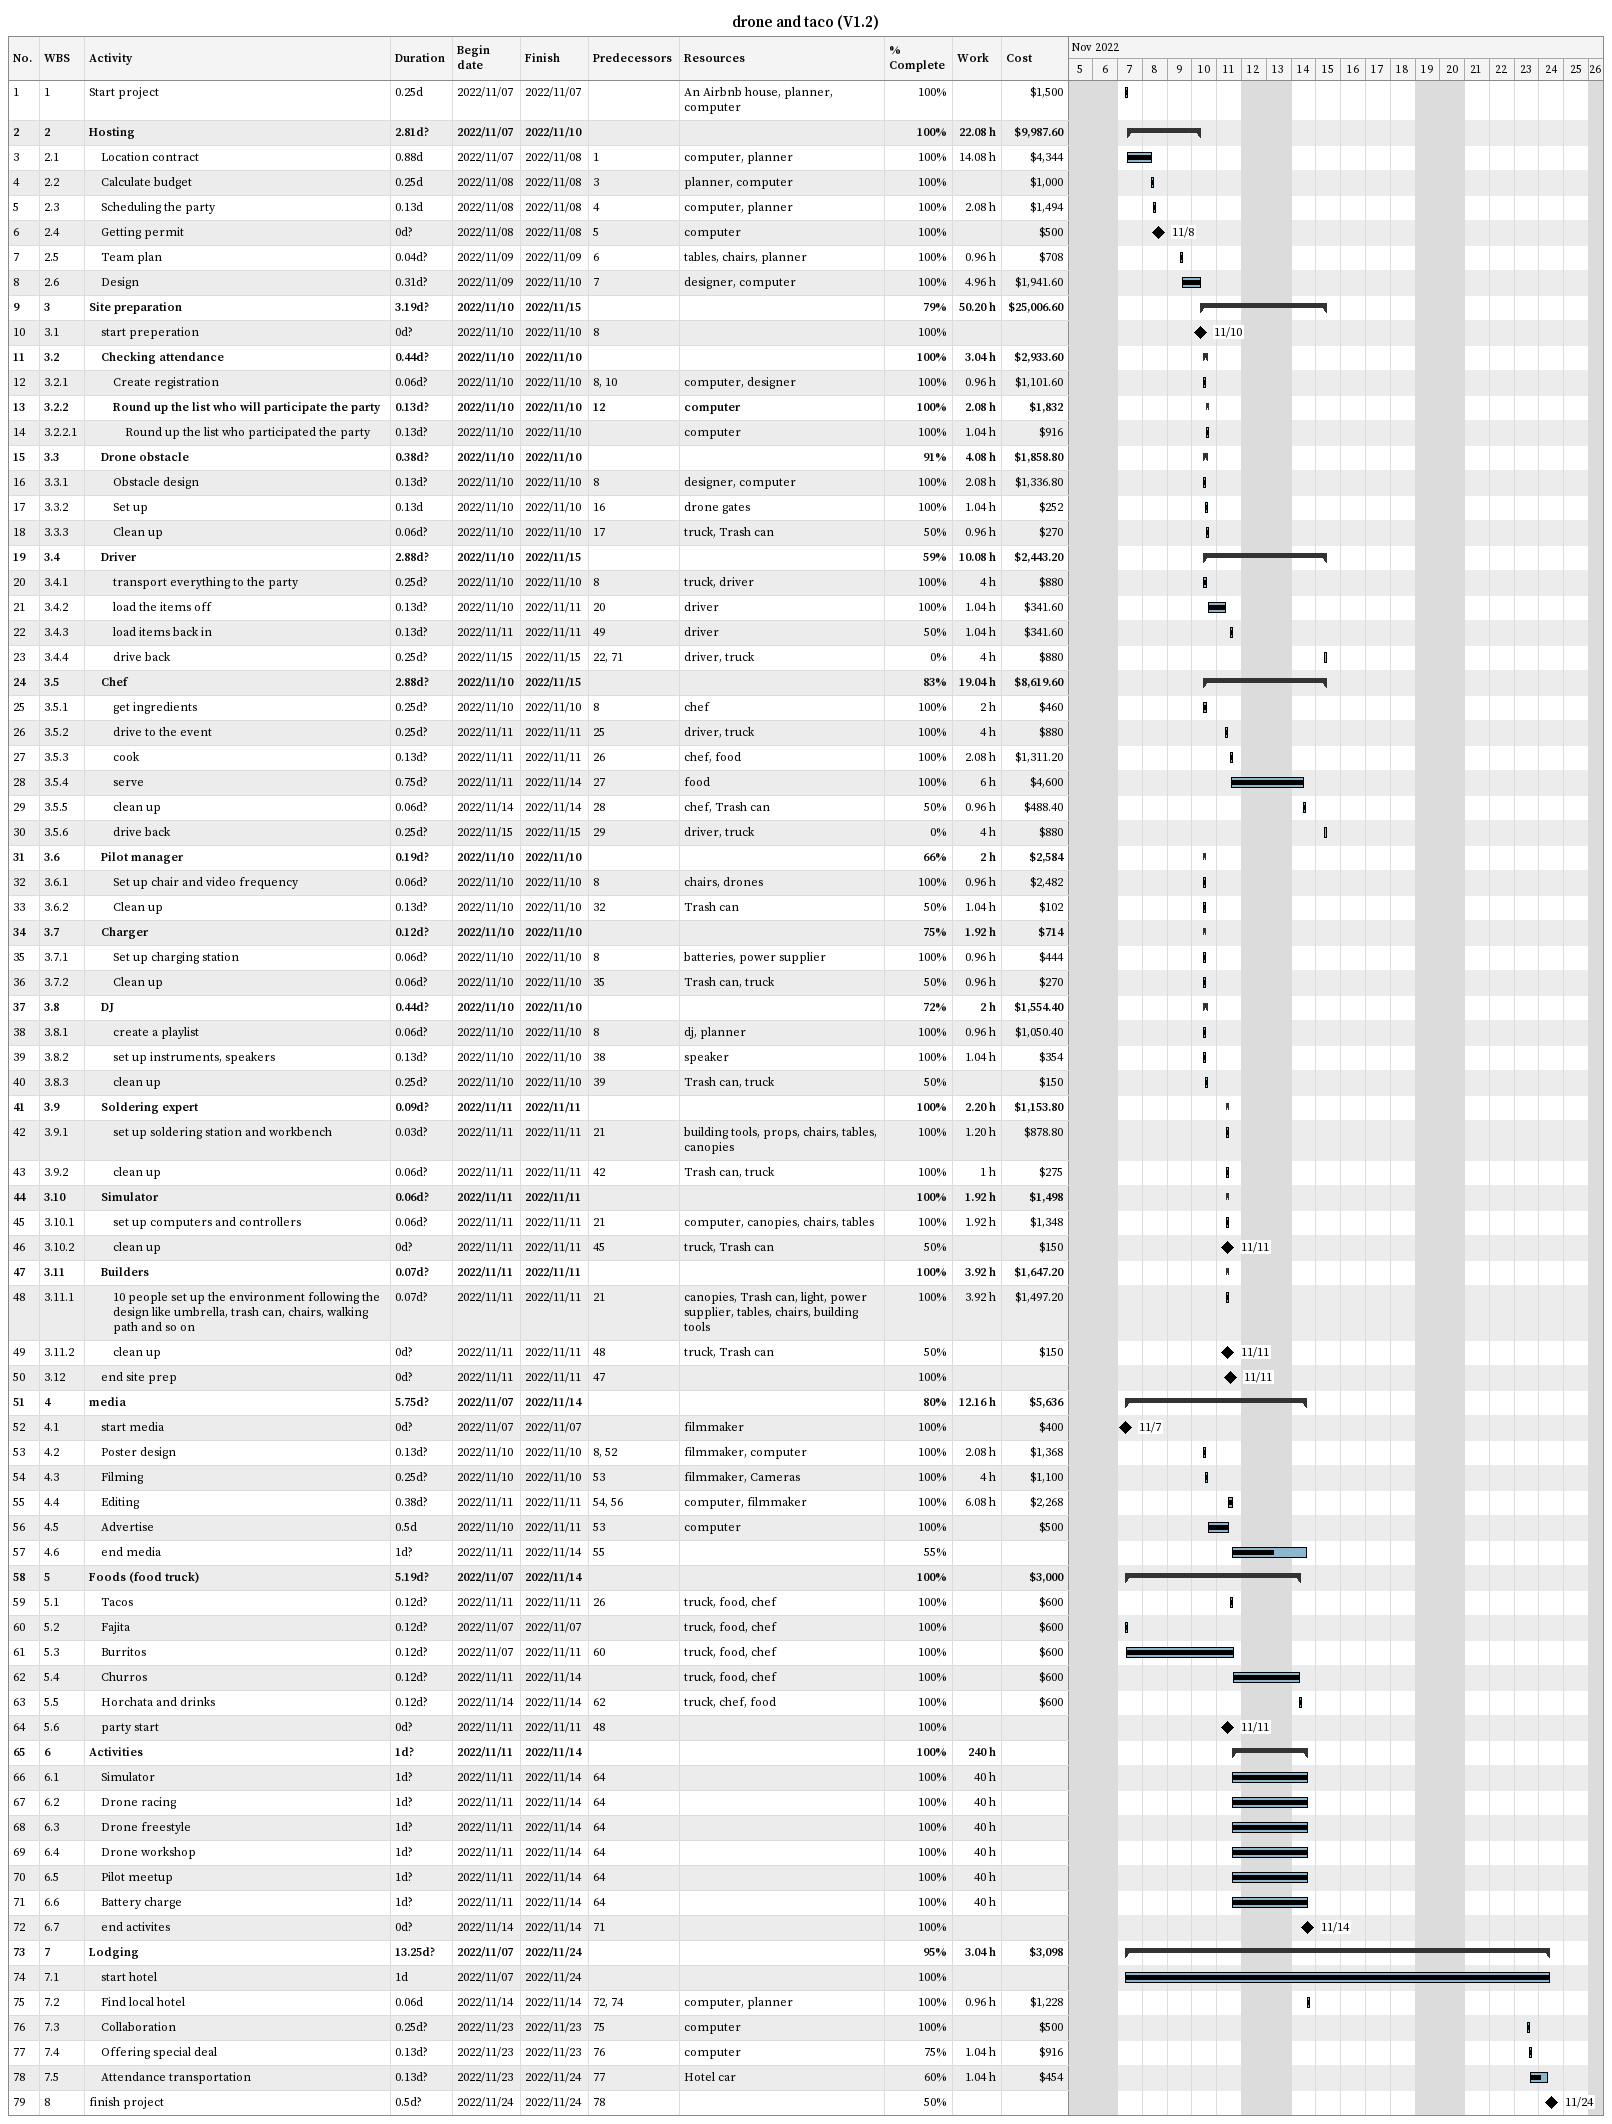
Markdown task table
drone and taco (V1.2)

| ID | WBS | Task | Duration | Start | Finish | Predecessors | Resources | % complete | Work (h) | Cost ($) |
|---|---|---|---|---|---|---|---|---|---|---|
| 1 | 1 | Start project | 0.25d | 2022-11-07 | 2022-11-07 |  | An Airbnb house, planner, computer | 100 |  | 1500 |
| 2 | 2 | **Hosting** | 2.81d? | 2022-11-07 | 2022-11-10 |  |  | 100 | 22.08 | 9987.60 |
| 3 | 2.1 | Location contract | 0.88d | 2022-11-07 | 2022-11-08 | 1 | computer, planner | 100 | 14.08 | 4344 |
| 4 | 2.2 | Calculate budget | 0.25d | 2022-11-08 | 2022-11-08 | 3 | planner, computer | 100 |  | 1000 |
| 5 | 2.3 | Scheduling the party | 0.13d | 2022-11-08 | 2022-11-08 | 4 | computer, planner | 100 | 2.08 | 1494 |
| 6 | 2.4 | Getting permit | 0d? | 2022-11-08 | 2022-11-08 | 5 | computer | 100 |  | 500 |
| 7 | 2.5 | Team plan | 0.04d? | 2022-11-09 | 2022-11-09 | 6 | tables, chairs, planner | 100 | 0.96 | 708 |
| 8 | 2.6 | Design | 0.31d? | 2022-11-09 | 2022-11-10 | 7 | designer, computer | 100 | 4.96 | 1941.60 |
| 9 | 3 | **Site preparation** | 3.19d? | 2022-11-10 | 2022-11-15 |  |  | 79 | 50.20 | 25006.60 |
| 10 | 3.1 | start preperation | 0d? | 2022-11-10 | 2022-11-10 | 8 |  | 100 |  |  |
| 11 | 3.2 | **Checking attendance** | 0.44d? | 2022-11-10 | 2022-11-10 |  |  | 100 | 3.04 | 2933.60 |
| 12 | 3.2.1 | Create registration | 0.06d? | 2022-11-10 | 2022-11-10 | 8, 10 | computer, designer | 100 | 0.96 | 1101.60 |
| 13 | 3.2.2 | **Round up the list who will participate the party** | 0.13d? | 2022-11-10 | 2022-11-10 | 12 | computer | 100 | 2.08 | 1832 |
| 14 | 3.2.2.1 | Round up the list who participated the party | 0.13d? | 2022-11-10 | 2022-11-10 |  | computer | 100 | 1.04 | 916 |
| 15 | 3.3 | **Drone obstacle** | 0.38d? | 2022-11-10 | 2022-11-10 |  |  | 91 | 4.08 | 1858.80 |
| 16 | 3.3.1 | Obstacle design | 0.13d? | 2022-11-10 | 2022-11-10 | 8 | designer, computer | 100 | 2.08 | 1336.80 |
| 17 | 3.3.2 | Set up | 0.13d | 2022-11-10 | 2022-11-10 | 16 | drone gates | 100 | 1.04 | 252 |
| 18 | 3.3.3 | Clean up | 0.06d? | 2022-11-10 | 2022-11-10 | 17 | truck, Trash can | 50 | 0.96 | 270 |
| 19 | 3.4 | **Driver** | 2.88d? | 2022-11-10 | 2022-11-15 |  |  | 59 | 10.08 | 2443.20 |
| 20 | 3.4.1 | transport everything to the party | 0.25d? | 2022-11-10 | 2022-11-10 | 8 | truck, driver | 100 | 4 | 880 |
| 21 | 3.4.2 | load the items off | 0.13d? | 2022-11-10 | 2022-11-11 | 20 | driver | 100 | 1.04 | 341.60 |
| 22 | 3.4.3 | load items back in | 0.13d? | 2022-11-11 | 2022-11-11 | 49 | driver | 50 | 1.04 | 341.60 |
| 23 | 3.4.4 | drive back | 0.25d? | 2022-11-15 | 2022-11-15 | 22, 71 | driver, truck | 0 | 4 | 880 |
| 24 | 3.5 | **Chef** | 2.88d? | 2022-11-10 | 2022-11-15 |  |  | 83 | 19.04 | 8619.60 |
| 25 | 3.5.1 | get ingredients | 0.25d? | 2022-11-10 | 2022-11-10 | 8 | chef | 100 | 2 | 460 |
| 26 | 3.5.2 | drive to the event | 0.25d? | 2022-11-11 | 2022-11-11 | 25 | driver, truck | 100 | 4 | 880 |
| 27 | 3.5.3 | cook | 0.13d? | 2022-11-11 | 2022-11-11 | 26 | chef, food | 100 | 2.08 | 1311.20 |
| 28 | 3.5.4 | serve | 0.75d? | 2022-11-11 | 2022-11-14 | 27 | food | 100 | 6 | 4600 |
| 29 | 3.5.5 | clean up | 0.06d? | 2022-11-14 | 2022-11-14 | 28 | chef, Trash can | 50 | 0.96 | 488.40 |
| 30 | 3.5.6 | drive back | 0.25d? | 2022-11-15 | 2022-11-15 | 29 | driver, truck | 0 | 4 | 880 |
| 31 | 3.6 | **Pilot manager** | 0.19d? | 2022-11-10 | 2022-11-10 |  |  | 66 | 2 | 2584 |
| 32 | 3.6.1 | Set up chair and video frequency | 0.06d? | 2022-11-10 | 2022-11-10 | 8 | chairs, drones | 100 | 0.96 | 2482 |
| 33 | 3.6.2 | Clean up | 0.13d? | 2022-11-10 | 2022-11-10 | 32 | Trash can | 50 | 1.04 | 102 |
| 34 | 3.7 | **Charger** | 0.12d? | 2022-11-10 | 2022-11-10 |  |  | 75 | 1.92 | 714 |
| 35 | 3.7.1 | Set up charging station | 0.06d? | 2022-11-10 | 2022-11-10 | 8 | batteries, power supplier | 100 | 0.96 | 444 |
| 36 | 3.7.2 | Clean up | 0.06d? | 2022-11-10 | 2022-11-10 | 35 | Trash can, truck | 50 | 0.96 | 270 |
| 37 | 3.8 | **DJ** | 0.44d? | 2022-11-10 | 2022-11-10 |  |  | 72 | 2 | 1554.40 |
| 38 | 3.8.1 | create a playlist | 0.06d? | 2022-11-10 | 2022-11-10 | 8 | dj, planner | 100 | 0.96 | 1050.40 |
| 39 | 3.8.2 | set up instruments, speakers | 0.13d? | 2022-11-10 | 2022-11-10 | 38 | speaker | 100 | 1.04 | 354 |
| 40 | 3.8.3 | clean up | 0.25d? | 2022-11-10 | 2022-11-10 | 39 | Trash can, truck | 50 |  | 150 |
| 41 | 3.9 | **Soldering expert** | 0.09d? | 2022-11-11 | 2022-11-11 |  |  | 100 | 2.20 | 1153.80 |
| 42 | 3.9.1 | set up soldering station and workbench | 0.03d? | 2022-11-11 | 2022-11-11 | 21 | building tools, props, chairs, tables, canopies | 100 | 1.20 | 878.80 |
| 43 | 3.9.2 | clean up | 0.06d? | 2022-11-11 | 2022-11-11 | 42 | Trash can, truck | 100 | 1 | 275 |
| 44 | 3.10 | **Simulator** | 0.06d? | 2022-11-11 | 2022-11-11 |  |  | 100 | 1.92 | 1498 |
| 45 | 3.10.1 | set up computers and controllers | 0.06d? | 2022-11-11 | 2022-11-11 | 21 | computer, canopies, chairs, tables | 100 | 1.92 | 1348 |
| 46 | 3.10.2 | clean up | 0d? | 2022-11-11 | 2022-11-11 | 45 | truck, Trash can | 50 |  | 150 |
| 47 | 3.11 | **Builders** | 0.07d? | 2022-11-11 | 2022-11-11 |  |  | 100 | 3.92 | 1647.20 |
| 48 | 3.11.1 | 10 people set up the environment following the design like umbrella, trash can, chairs, walking path and so on | 0.07d? | 2022-11-11 | 2022-11-11 | 21 | canopies, Trash can, light, power supplier, tables, chairs, building tools | 100 | 3.92 | 1497.20 |
| 49 | 3.11.2 | clean up | 0d? | 2022-11-11 | 2022-11-11 | 48 | truck, Trash can | 50 |  | 150 |
| 50 | 3.12 | end site prep | 0d? | 2022-11-11 | 2022-11-11 | 47 |  | 100 |  |  |
| 51 | 4 | **media** | 5.75d? | 2022-11-07 | 2022-11-14 |  |  | 80 | 12.16 | 5636 |
| 52 | 4.1 | start media | 0d? | 2022-11-07 | 2022-11-07 |  | filmmaker | 100 |  | 400 |
| 53 | 4.2 | Poster design | 0.13d? | 2022-11-10 | 2022-11-10 | 8, 52 | filmmaker, computer | 100 | 2.08 | 1368 |
| 54 | 4.3 | Filming | 0.25d? | 2022-11-10 | 2022-11-10 | 53 | filmmaker, Cameras | 100 | 4 | 1100 |
| 55 | 4.4 | Editing | 0.38d? | 2022-11-11 | 2022-11-11 | 54, 56 | computer, filmmaker | 100 | 6.08 | 2268 |
| 56 | 4.5 | Advertise | 0.5d | 2022-11-10 | 2022-11-11 | 53 | computer | 100 |  | 500 |
| 57 | 4.6 | end media | 1d? | 2022-11-11 | 2022-11-14 | 55 |  | 55 |  |  |
| 58 | 5 | **Foods (food truck)** | 5.19d? | 2022-11-07 | 2022-11-14 |  |  | 100 |  | 3000 |
| 59 | 5.1 | Tacos | 0.12d? | 2022-11-11 | 2022-11-11 | 26 | truck, food, chef | 100 |  | 600 |
| 60 | 5.2 | Fajita | 0.12d? | 2022-11-07 | 2022-11-07 |  | truck, food, chef | 100 |  | 600 |
| 61 | 5.3 | Burritos | 0.12d? | 2022-11-07 | 2022-11-11 | 60 | truck, food, chef | 100 |  | 600 |
| 62 | 5.4 | Churros | 0.12d? | 2022-11-11 | 2022-11-14 |  | truck, food, chef | 100 |  | 600 |
| 63 | 5.5 | Horchata and drinks | 0.12d? | 2022-11-14 | 2022-11-14 | 62 | truck, chef, food | 100 |  | 600 |
| 64 | 5.6 | party start | 0d? | 2022-11-11 | 2022-11-11 | 48 |  | 100 |  |  |
| 65 | 6 | **Activities** | 1d? | 2022-11-11 | 2022-11-14 |  |  | 100 | 240 |  |
| 66 | 6.1 | Simulator | 1d? | 2022-11-11 | 2022-11-14 | 64 |  | 100 | 40 |  |
| 67 | 6.2 | Drone racing | 1d? | 2022-11-11 | 2022-11-14 | 64 |  | 100 | 40 |  |
| 68 | 6.3 | Drone freestyle | 1d? | 2022-11-11 | 2022-11-14 | 64 |  | 100 | 40 |  |
| 69 | 6.4 | Drone workshop | 1d? | 2022-11-11 | 2022-11-14 | 64 |  | 100 | 40 |  |
| 70 | 6.5 | Pilot meetup | 1d? | 2022-11-11 | 2022-11-14 | 64 |  | 100 | 40 |  |
| 71 | 6.6 | Battery charge | 1d? | 2022-11-11 | 2022-11-14 | 64 |  | 100 | 40 |  |
| 72 | 6.7 | end activites | 0d? | 2022-11-14 | 2022-11-14 | 71 |  | 100 |  |  |
| 73 | 7 | **Lodging** | 13.25d? | 2022-11-07 | 2022-11-24 |  |  | 95 | 3.04 | 3098 |
| 74 | 7.1 | start hotel | 1d | 2022-11-07 | 2022-11-24 |  |  | 100 |  |  |
| 75 | 7.2 | Find local hotel | 0.06d | 2022-11-14 | 2022-11-14 | 72, 74 | computer, planner | 100 | 0.96 | 1228 |
| 76 | 7.3 | Collaboration | 0.25d? | 2022-11-23 | 2022-11-23 | 75 | computer | 100 |  | 500 |
| 77 | 7.4 | Offering special deal | 0.13d? | 2022-11-23 | 2022-11-23 | 76 | computer | 75 | 1.04 | 916 |
| 78 | 7.5 | Attendance transportation | 0.13d? | 2022-11-23 | 2022-11-24 | 77 | Hotel car | 60 | 1.04 | 454 |
| 79 | 8 | finish project | 0.5d? | 2022-11-24 | 2022-11-24 | 78 |  | 50 |  |  |
